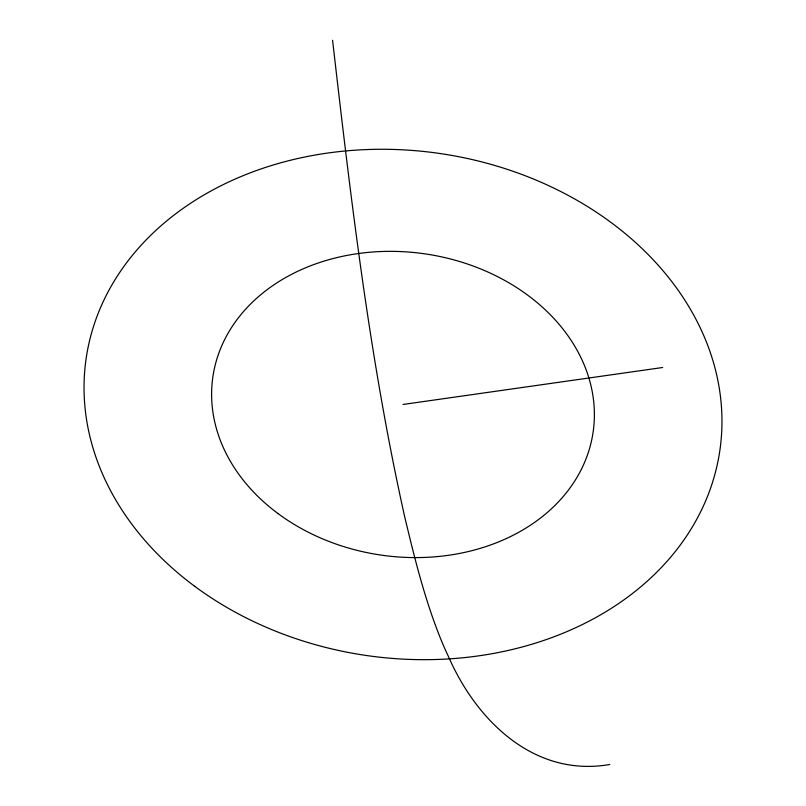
<?xml version="1.0" encoding="UTF-8"?>
<svg xmlns="http://www.w3.org/2000/svg" width="806" height="806" viewBox="0 0 806 806"><rect width="100%" height="100%" fill="white"/><g stroke="black" fill="none" stroke-linecap="round" stroke-linejoin="round"><path stroke-width="1.21" d="M403 404.471L662.643 367.506M609.759 764.491C534.227 777.619 476.447 720.705 448.479 656.588A128.275 41.287 72 0 1 441.214 640.206C424.833 599.956 414.415 557.591 404.38 515.417C369.581 358.912 350.922 199.394 332.576 40.3M194.699 586.284A320.173 253.668 8.2 0 0 716.343 468.659A320.173 253.668 8.2 0 0 297.958 158.48A320.173 253.668 8.2 0 0 194.699 586.284M278.02 513.563A192.11 152.203 8.2 0 0 591.01 442.988A192.11 152.203 8.2 0 0 339.971 256.872A192.11 152.203 8.2 0 0 278.02 513.563"/></g></svg>
